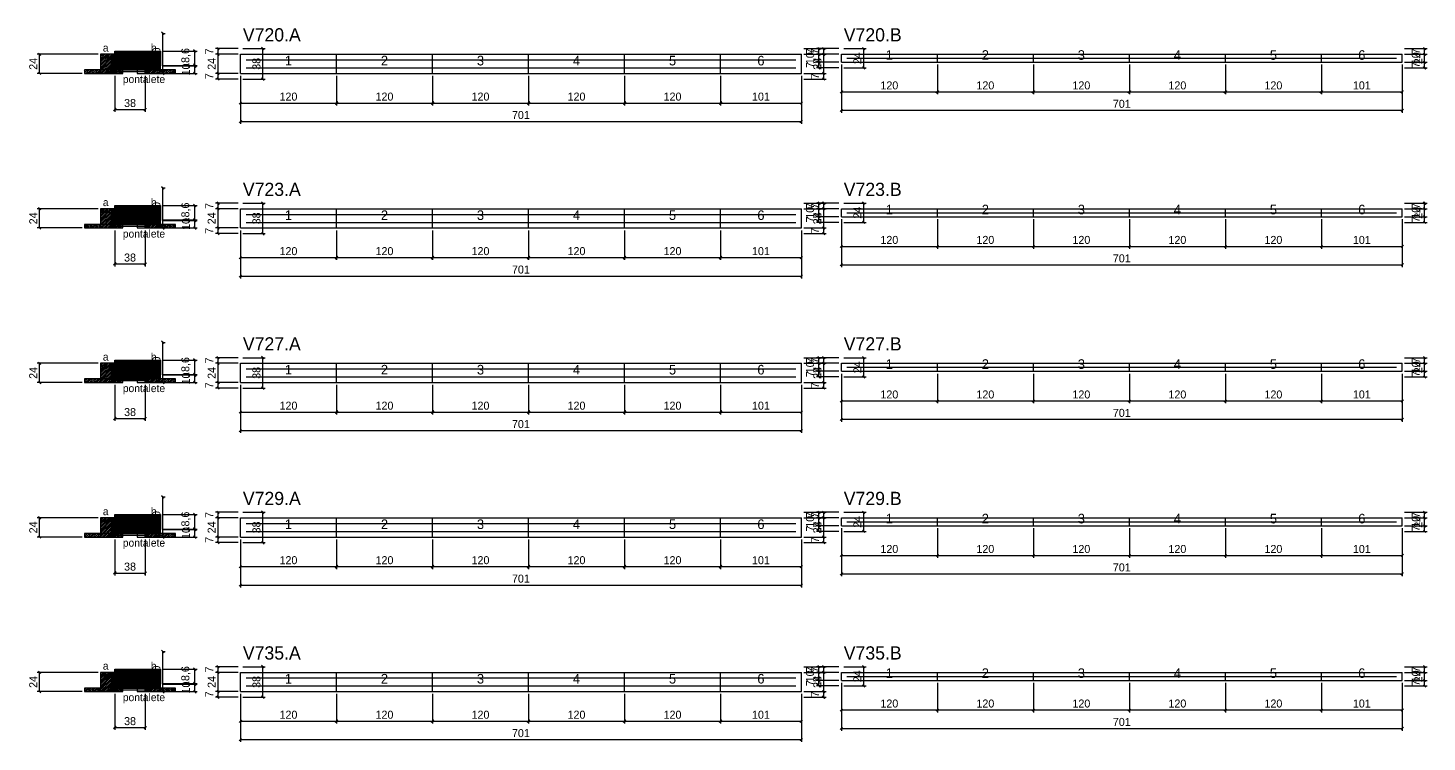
# Model space of a CAD drawing. Extents: x -10500 to 3070, y -6649 to 1250.
# Drawn here: x -69 to 1680, y -2596 to -1704 of the extents above; entities that cross this region are included whole.
import ezdxf
from ezdxf.enums import TextEntityAlignment as Align

# ---------------------------------------------------------------- set-up
doc = ezdxf.new("R2010")
doc.units = 0
for name, color, linetype in [('5', 5, 'Continuous'), ('CONCRETO', 251, 'Continuous'), ('COTA', 241, 'Continuous'), ('detalhes', 7, 'Continuous'), ('ESTRUTURACAO', 7, 'Continuous'), ('Hachura', 251, 'Continuous'), ('Madeira', 126, 'Continuous'), ('NOMENCLATURA', 7, 'Continuous'), ('Painéis', 200, 'Continuous'), ('SARR_2.2x7', 40, 'Continuous')]:
    doc.layers.add(name, color=color, linetype=linetype)
doc.dimstyles.new('PAINEL', dxfattribs={"dimtxt": 10, "dimasz": 3, "dimexe": 3, "dimexo": 3, "dimgap": 3, "dimtad": 1, "dimblk": 'OBLIQUE', "dimblk1": 'OBLIQUE', "dimcen": 2.5, "dimclrd": 4, "dimclre": 4, "dimclrt": 240, "dimazin": 3, "dimtfac": 1, "dimtmove": 0, "dimatfit": 3})

# ---------------------------------------------------------------- blocks, each defined once
blk = doc.blocks.new('PAR_ESQ')
for p, q in [((-1, -1), (1, 1)), ((-1, 1), (1, -1))]:
    blk.add_line(p, q)
blk = doc.blocks.new('PAR_FUNDO_ESQ')
for p, q in [((-1, -1), (1, 1)), ((-1, 1), (1, -1))]:
    blk.add_line(p, q)
blk = doc.blocks.new('PAR_FUNDO_DIR')
for p, q in [((-1, -1), (1, 1)), ((-1, 1), (1, -1))]:
    blk.add_line(p, q)
blk = doc.blocks.new('par_int_esq')
for p, q in [((-1, -1), (1, 1)), ((-1, 1), (1, -1))]:
    blk.add_line(p, q)
blk = doc.blocks.new('par_int_dir')
for p, q in [((-1, -1), (1, 1)), ((-1, 1), (1, -1))]:
    blk.add_line(p, q)
blk = doc.blocks.new('_OBLIQUE')
at = {"color": 0, "linetype": 'BYBLOCK'}
blk.add_line((-0.5, -0.5), (0.5, 0.5), dxfattribs=at)

msp = doc.modelspace()

# ---------------------------------------------------------------- hatches: boundary and pattern name
at = {"layer": 'COTA'}
h = msp.add_hatch(dxfattribs=at)
h.set_pattern_fill('ANSI31', scale=0.4)
h.paths.add_polyline_path([(40, -1753), (40, -1733), (97, -1733), (97, -1751.6), (78, -1751.6), (78, -1753)])
h = msp.add_hatch(dxfattribs=at)
h.set_pattern_fill('ANSI31', scale=0.4)
h.paths.add_polyline_path([(40, -1946), (40, -1926), (97, -1926), (97, -1944.6), (78, -1944.6), (78, -1946)])
h = msp.add_hatch(dxfattribs=at)
h.set_pattern_fill('ANSI31', scale=0.4)
h.paths.add_polyline_path([(40, -2139), (40, -2119), (97, -2119), (97, -2137.6), (78, -2137.6), (78, -2139)])
h = msp.add_hatch(dxfattribs=at)
h.set_pattern_fill('ANSI31', scale=0.4)
h.paths.add_polyline_path([(40, -2332), (40, -2312), (97, -2312), (97, -2330.6), (78, -2330.6), (78, -2332)])
h = msp.add_hatch(dxfattribs=at)
h.set_pattern_fill('ANSI31', scale=0.4)
h.paths.add_polyline_path([(40, -2525), (40, -2505), (97, -2505), (97, -2523.6), (78, -2523.6), (78, -2525)])
at = {"layer": 'Hachura'}
h = msp.add_hatch(dxfattribs=at)
h.set_pattern_fill('ANSI31', scale=0.5)
h.paths.add_polyline_path([(22, -1761), (36, -1761), (36, -1737), (22, -1737)])
h = msp.add_hatch(dxfattribs=at)
h.set_pattern_fill('ANSI31', scale=0.5)
h.paths.add_polyline_path([(22, -1741.4), (36, -1741.4), (36, -1737), (22, -1737)])
h = msp.add_hatch(dxfattribs=at)
h.set_pattern_fill('SOLID')
h.paths.add_polyline_path([(36, -1761), (40, -1761), (40, -1737), (36, -1737)])
h = msp.add_hatch(dxfattribs=at)
h.set_pattern_fill('ANSI31', scale=0.5)
h.paths.add_polyline_path([(2, -1761), (22, -1761), (22, -1756.6), (2, -1756.6)])
h = msp.add_hatch(dxfattribs=at)
h.set_pattern_fill('SOLID')
h.paths.add_polyline_path([(40, -1756.6), (78, -1756.6), (78, -1753), (40, -1753)])
h = msp.add_hatch(dxfattribs=at)
h.set_pattern_fill('ANSI31', scale=0.5)
h.paths.add_polyline_path([(40, -1761), (50, -1761), (50, -1756.6), (40, -1756.6)])
h = msp.add_hatch(dxfattribs=at)
h.set_pattern_fill('SOLID')
h.paths.add_polyline_path([(78, -1761), (82, -1761), (82, -1751), (78, -1751)])
h = msp.add_hatch(dxfattribs=at)
h.set_pattern_fill('SOLID')
h.paths.add_polyline_path([(78, -1751), (97, -1751), (97, -1757), (78, -1757)])
h = msp.add_hatch(dxfattribs=at)
h.set_pattern_fill('ANSI31', scale=0.5)
h.paths.add_polyline_path([(82, -1761), (96, -1761), (96, -1751), (82, -1751)])
h = msp.add_hatch(dxfattribs=at)
h.set_pattern_fill('ANSI31', scale=0.5)
h.paths.add_polyline_path([(82, -1755.4), (96, -1755.4), (96, -1751), (82, -1751)])
h = msp.add_hatch(dxfattribs=at)
h.set_pattern_fill('ANSI31', scale=0.5)
h.paths.add_polyline_path([(96, -1761), (116, -1761), (116, -1756.6), (96, -1756.6)])
h = msp.add_hatch(dxfattribs=at)
h.set_pattern_fill('ANSI31', scale=0.5)
h.paths.add_polyline_path([(22, -1954), (36, -1954), (36, -1930), (22, -1930)])
h = msp.add_hatch(dxfattribs=at)
h.set_pattern_fill('ANSI31', scale=0.5)
h.paths.add_polyline_path([(22, -1934.4), (36, -1934.4), (36, -1930), (22, -1930)])
h = msp.add_hatch(dxfattribs=at)
h.set_pattern_fill('SOLID')
h.paths.add_polyline_path([(36, -1954), (40, -1954), (40, -1930), (36, -1930)])
h = msp.add_hatch(dxfattribs=at)
h.set_pattern_fill('ANSI31', scale=0.5)
h.paths.add_polyline_path([(2, -1954), (22, -1954), (22, -1949.6), (2, -1949.6)])
h = msp.add_hatch(dxfattribs=at)
h.set_pattern_fill('SOLID')
h.paths.add_polyline_path([(40, -1949.6), (78, -1949.6), (78, -1946), (40, -1946)])
h = msp.add_hatch(dxfattribs=at)
h.set_pattern_fill('ANSI31', scale=0.5)
h.paths.add_polyline_path([(40, -1954), (50, -1954), (50, -1949.6), (40, -1949.6)])
h = msp.add_hatch(dxfattribs=at)
h.set_pattern_fill('SOLID')
h.paths.add_polyline_path([(78, -1954), (82, -1954), (82, -1944), (78, -1944)])
h = msp.add_hatch(dxfattribs=at)
h.set_pattern_fill('SOLID')
h.paths.add_polyline_path([(78, -1944), (97, -1944), (97, -1950), (78, -1950)])
h = msp.add_hatch(dxfattribs=at)
h.set_pattern_fill('ANSI31', scale=0.5)
h.paths.add_polyline_path([(82, -1954), (96, -1954), (96, -1944), (82, -1944)])
h = msp.add_hatch(dxfattribs=at)
h.set_pattern_fill('ANSI31', scale=0.5)
h.paths.add_polyline_path([(82, -1948.4), (96, -1948.4), (96, -1944), (82, -1944)])
h = msp.add_hatch(dxfattribs=at)
h.set_pattern_fill('ANSI31', scale=0.5)
h.paths.add_polyline_path([(96, -1954), (116, -1954), (116, -1949.6), (96, -1949.6)])
h = msp.add_hatch(dxfattribs=at)
h.set_pattern_fill('ANSI31', scale=0.5)
h.paths.add_polyline_path([(22, -2147), (36, -2147), (36, -2123), (22, -2123)])
h = msp.add_hatch(dxfattribs=at)
h.set_pattern_fill('ANSI31', scale=0.5)
h.paths.add_polyline_path([(22, -2127.4), (36, -2127.4), (36, -2123), (22, -2123)])
h = msp.add_hatch(dxfattribs=at)
h.set_pattern_fill('SOLID')
h.paths.add_polyline_path([(36, -2147), (40, -2147), (40, -2123), (36, -2123)])
h = msp.add_hatch(dxfattribs=at)
h.set_pattern_fill('ANSI31', scale=0.5)
h.paths.add_polyline_path([(2, -2147), (22, -2147), (22, -2142.6), (2, -2142.6)])
h = msp.add_hatch(dxfattribs=at)
h.set_pattern_fill('SOLID')
h.paths.add_polyline_path([(40, -2142.6), (78, -2142.6), (78, -2139), (40, -2139)])
h = msp.add_hatch(dxfattribs=at)
h.set_pattern_fill('ANSI31', scale=0.5)
h.paths.add_polyline_path([(40, -2147), (50, -2147), (50, -2142.6), (40, -2142.6)])
h = msp.add_hatch(dxfattribs=at)
h.set_pattern_fill('SOLID')
h.paths.add_polyline_path([(78, -2147), (82, -2147), (82, -2137), (78, -2137)])
h = msp.add_hatch(dxfattribs=at)
h.set_pattern_fill('SOLID')
h.paths.add_polyline_path([(78, -2137), (97, -2137), (97, -2143), (78, -2143)])
h = msp.add_hatch(dxfattribs=at)
h.set_pattern_fill('ANSI31', scale=0.5)
h.paths.add_polyline_path([(82, -2147), (96, -2147), (96, -2137), (82, -2137)])
h = msp.add_hatch(dxfattribs=at)
h.set_pattern_fill('ANSI31', scale=0.5)
h.paths.add_polyline_path([(82, -2141.4), (96, -2141.4), (96, -2137), (82, -2137)])
h = msp.add_hatch(dxfattribs=at)
h.set_pattern_fill('ANSI31', scale=0.5)
h.paths.add_polyline_path([(96, -2147), (116, -2147), (116, -2142.6), (96, -2142.6)])
h = msp.add_hatch(dxfattribs=at)
h.set_pattern_fill('ANSI31', scale=0.5)
h.paths.add_polyline_path([(22, -2340), (36, -2340), (36, -2316), (22, -2316)])
h = msp.add_hatch(dxfattribs=at)
h.set_pattern_fill('ANSI31', scale=0.5)
h.paths.add_polyline_path([(22, -2320.4), (36, -2320.4), (36, -2316), (22, -2316)])
h = msp.add_hatch(dxfattribs=at)
h.set_pattern_fill('SOLID')
h.paths.add_polyline_path([(36, -2340), (40, -2340), (40, -2316), (36, -2316)])
h = msp.add_hatch(dxfattribs=at)
h.set_pattern_fill('ANSI31', scale=0.5)
h.paths.add_polyline_path([(2, -2340), (22, -2340), (22, -2335.6), (2, -2335.6)])
h = msp.add_hatch(dxfattribs=at)
h.set_pattern_fill('SOLID')
h.paths.add_polyline_path([(40, -2335.6), (78, -2335.6), (78, -2332), (40, -2332)])
h = msp.add_hatch(dxfattribs=at)
h.set_pattern_fill('ANSI31', scale=0.5)
h.paths.add_polyline_path([(40, -2340), (50, -2340), (50, -2335.6), (40, -2335.6)])
h = msp.add_hatch(dxfattribs=at)
h.set_pattern_fill('SOLID')
h.paths.add_polyline_path([(78, -2340), (82, -2340), (82, -2330), (78, -2330)])
h = msp.add_hatch(dxfattribs=at)
h.set_pattern_fill('SOLID')
h.paths.add_polyline_path([(78, -2330), (97, -2330), (97, -2336), (78, -2336)])
h = msp.add_hatch(dxfattribs=at)
h.set_pattern_fill('ANSI31', scale=0.5)
h.paths.add_polyline_path([(82, -2340), (96, -2340), (96, -2330), (82, -2330)])
h = msp.add_hatch(dxfattribs=at)
h.set_pattern_fill('ANSI31', scale=0.5)
h.paths.add_polyline_path([(82, -2334.4), (96, -2334.4), (96, -2330), (82, -2330)])
h = msp.add_hatch(dxfattribs=at)
h.set_pattern_fill('ANSI31', scale=0.5)
h.paths.add_polyline_path([(96, -2340), (116, -2340), (116, -2335.6), (96, -2335.6)])
h = msp.add_hatch(dxfattribs=at)
h.set_pattern_fill('ANSI31', scale=0.5)
h.paths.add_polyline_path([(22, -2533), (36, -2533), (36, -2509), (22, -2509)])
h = msp.add_hatch(dxfattribs=at)
h.set_pattern_fill('ANSI31', scale=0.5)
h.paths.add_polyline_path([(22, -2513.4), (36, -2513.4), (36, -2509), (22, -2509)])
h = msp.add_hatch(dxfattribs=at)
h.set_pattern_fill('SOLID')
h.paths.add_polyline_path([(36, -2533), (40, -2533), (40, -2509), (36, -2509)])
h = msp.add_hatch(dxfattribs=at)
h.set_pattern_fill('ANSI31', scale=0.5)
h.paths.add_polyline_path([(2, -2533), (22, -2533), (22, -2528.6), (2, -2528.6)])
h = msp.add_hatch(dxfattribs=at)
h.set_pattern_fill('SOLID')
h.paths.add_polyline_path([(40, -2528.6), (78, -2528.6), (78, -2525), (40, -2525)])
h = msp.add_hatch(dxfattribs=at)
h.set_pattern_fill('ANSI31', scale=0.5)
h.paths.add_polyline_path([(40, -2533), (50, -2533), (50, -2528.6), (40, -2528.6)])
h = msp.add_hatch(dxfattribs=at)
h.set_pattern_fill('SOLID')
h.paths.add_polyline_path([(78, -2533), (82, -2533), (82, -2523), (78, -2523)])
h = msp.add_hatch(dxfattribs=at)
h.set_pattern_fill('SOLID')
h.paths.add_polyline_path([(78, -2523), (97, -2523), (97, -2529), (78, -2529)])
h = msp.add_hatch(dxfattribs=at)
h.set_pattern_fill('ANSI31', scale=0.5)
h.paths.add_polyline_path([(82, -2533), (96, -2533), (96, -2523), (82, -2523)])
h = msp.add_hatch(dxfattribs=at)
h.set_pattern_fill('ANSI31', scale=0.5)
h.paths.add_polyline_path([(82, -2527.4), (96, -2527.4), (96, -2523), (82, -2523)])
h = msp.add_hatch(dxfattribs=at)
h.set_pattern_fill('ANSI31', scale=0.5)
h.paths.add_polyline_path([(96, -2533), (116, -2533), (116, -2528.6), (96, -2528.6)])
at = {"layer": 'HACHURACONCRETO'}
h = msp.add_hatch(dxfattribs=at)
h.set_pattern_fill('ANSI31', scale=0.3)
h.paths.add_polyline_path([(40, -1756.6), (78, -1756.6), (78, -1751), (40, -1751)])
h = msp.add_hatch(dxfattribs=at)
h.set_pattern_fill('ANSI31', scale=0.3)
h.paths.add_polyline_path([(40, -1949.6), (78, -1949.6), (78, -1944), (40, -1944)])
h = msp.add_hatch(dxfattribs=at)
h.set_pattern_fill('ANSI31', scale=0.3)
h.paths.add_polyline_path([(40, -2142.6), (78, -2142.6), (78, -2137), (40, -2137)])
h = msp.add_hatch(dxfattribs=at)
h.set_pattern_fill('ANSI31', scale=0.3)
h.paths.add_polyline_path([(40, -2335.6), (78, -2335.6), (78, -2330), (40, -2330)])
h = msp.add_hatch(dxfattribs=at)
h.set_pattern_fill('ANSI31', scale=0.3)
h.paths.add_polyline_path([(40, -2528.6), (78, -2528.6), (78, -2523), (40, -2523)])

# ---------------------------------------------------------------- linework, layer by layer
at = {"layer": 'BARRA_ANCORAGEM'}
for p, q in [((40, -1753.3), (78, -1753.3)), ((40, -1755.3), (40, -1753.3)), ((40, -1755.3), (78, -1755.3)), ((40, -1756.7), (78, -1756.7)), ((40, -1758.7), (40, -1756.7)), ((40, -1758.7), (78, -1758.7)), ((78, -1755.3), (78, -1753.3)), ((78, -1758.7), (78, -1756.7)), ((40, -1946.3), (78, -1946.3)), ((40, -1948.3), (40, -1946.3)), ((40, -1948.3), (78, -1948.3)), ((40, -1949.7), (78, -1949.7)), ((40, -1951.7), (40, -1949.7)), ((40, -1951.7), (78, -1951.7)), ((78, -1948.3), (78, -1946.3)), ((78, -1951.7), (78, -1949.7)), ((40, -2139.3), (78, -2139.3)), ((40, -2141.3), (40, -2139.3)), ((40, -2141.3), (78, -2141.3)), ((40, -2142.7), (78, -2142.7)), ((40, -2144.7), (40, -2142.7)), ((40, -2144.7), (78, -2144.7)), ((78, -2141.3), (78, -2139.3)), ((78, -2144.7), (78, -2142.7)), ((40, -2332.3), (78, -2332.3)), ((40, -2334.3), (40, -2332.3)), ((40, -2334.3), (78, -2334.3)), ((40, -2335.7), (78, -2335.7)), ((40, -2337.7), (40, -2335.7)), ((40, -2337.7), (78, -2337.7)), ((78, -2334.3), (78, -2332.3)), ((78, -2337.7), (78, -2335.7)), ((40, -2525.3), (78, -2525.3)), ((40, -2527.3), (40, -2525.3)), ((40, -2527.3), (78, -2527.3)), ((40, -2528.7), (78, -2528.7)), ((40, -2530.7), (40, -2528.7)), ((40, -2530.7), (78, -2530.7)), ((78, -2527.3), (78, -2525.3)), ((78, -2530.7), (78, -2528.7))]:
    msp.add_line(p, q, dxfattribs=at)
at = {"layer": 'CONCRETO'}
for points in [[(40, -1753), (40, -1733), (97, -1733), (97, -1751.6), (78, -1751.6), (78, -1753)], [(40, -1946), (40, -1926), (97, -1926), (97, -1944.6), (78, -1944.6), (78, -1946)], [(40, -2139), (40, -2119), (97, -2119), (97, -2137.6), (78, -2137.6), (78, -2139)], [(40, -2332), (40, -2312), (97, -2312), (97, -2330.6), (78, -2330.6), (78, -2332)], [(40, -2525), (40, -2505), (97, -2505), (97, -2523.6), (78, -2523.6), (78, -2525)]]:
    msp.add_lwpolyline(points, close=True, dxfattribs=at)
at = {"layer": 'HACHURACONCRETO'}
for points in [[(40, -1756.6), (78, -1756.6), (78, -1751), (40, -1751)], [(40, -1949.6), (78, -1949.6), (78, -1944), (40, -1944)], [(40, -2142.6), (78, -2142.6), (78, -2137), (40, -2137)], [(40, -2335.6), (78, -2335.6), (78, -2330), (40, -2330)], [(40, -2528.6), (78, -2528.6), (78, -2523), (40, -2523)]]:
    msp.add_lwpolyline(points, close=True, dxfattribs=at)
at = {"layer": 'Madeira'}
for points in [[(22, -1761), (36, -1761), (36, -1737), (22, -1737)], [(22, -1741.4), (36, -1741.4), (36, -1737), (22, -1737)], [(2, -1761), (22, -1761), (22, -1756.6), (2, -1756.6)], [(22, -1761), (36, -1761), (36, -1756.6), (22, -1756.6)], [(40, -1761), (50, -1761), (50, -1756.6), (40, -1756.6)], [(68, -1761), (78, -1761), (78, -1756.6), (68, -1756.6)], [(82, -1761), (96, -1761), (96, -1751), (82, -1751)], [(82, -1755.4), (96, -1755.4), (96, -1751), (82, -1751)], [(96, -1761), (116, -1761), (116, -1756.6), (96, -1756.6)], [(22, -1954), (36, -1954), (36, -1930), (22, -1930)], [(22, -1934.4), (36, -1934.4), (36, -1930), (22, -1930)], [(2, -1954), (22, -1954), (22, -1949.6), (2, -1949.6)], [(22, -1954), (36, -1954), (36, -1949.6), (22, -1949.6)], [(40, -1954), (50, -1954), (50, -1949.6), (40, -1949.6)], [(68, -1954), (78, -1954), (78, -1949.6), (68, -1949.6)], [(82, -1954), (96, -1954), (96, -1944), (82, -1944)], [(82, -1948.4), (96, -1948.4), (96, -1944), (82, -1944)], [(96, -1954), (116, -1954), (116, -1949.6), (96, -1949.6)], [(22, -2147), (36, -2147), (36, -2123), (22, -2123)], [(22, -2127.4), (36, -2127.4), (36, -2123), (22, -2123)], [(2, -2147), (22, -2147), (22, -2142.6), (2, -2142.6)], [(22, -2147), (36, -2147), (36, -2142.6), (22, -2142.6)], [(40, -2147), (50, -2147), (50, -2142.6), (40, -2142.6)], [(68, -2147), (78, -2147), (78, -2142.6), (68, -2142.6)], [(82, -2147), (96, -2147), (96, -2137), (82, -2137)], [(82, -2141.4), (96, -2141.4), (96, -2137), (82, -2137)], [(96, -2147), (116, -2147), (116, -2142.6), (96, -2142.6)], [(22, -2340), (36, -2340), (36, -2316), (22, -2316)], [(22, -2320.4), (36, -2320.4), (36, -2316), (22, -2316)], [(2, -2340), (22, -2340), (22, -2335.6), (2, -2335.6)], [(22, -2340), (36, -2340), (36, -2335.6), (22, -2335.6)], [(40, -2340), (50, -2340), (50, -2335.6), (40, -2335.6)], [(68, -2340), (78, -2340), (78, -2335.6), (68, -2335.6)], [(82, -2340), (96, -2340), (96, -2330), (82, -2330)], [(82, -2334.4), (96, -2334.4), (96, -2330), (82, -2330)], [(96, -2340), (116, -2340), (116, -2335.6), (96, -2335.6)], [(22, -2533), (36, -2533), (36, -2509), (22, -2509)], [(22, -2513.4), (36, -2513.4), (36, -2509), (22, -2509)], [(2, -2533), (22, -2533), (22, -2528.6), (2, -2528.6)], [(22, -2533), (36, -2533), (36, -2528.6), (22, -2528.6)], [(40, -2533), (50, -2533), (50, -2528.6), (40, -2528.6)], [(68, -2533), (78, -2533), (78, -2528.6), (68, -2528.6)], [(82, -2533), (96, -2533), (96, -2523), (82, -2523)], [(82, -2527.4), (96, -2527.4), (96, -2523), (82, -2523)], [(96, -2533), (116, -2533), (116, -2528.6), (96, -2528.6)]]:
    msp.add_lwpolyline(points, close=True, dxfattribs=at)
at = {"layer": 'Painéis'}
for p, q in [((197, -1737), (317, -1737)), ((197, -1761), (197, -1737)), ((317, -1761), (317, -1737)), ((317, -1761), (317, -1737)), ((317, -1737), (437, -1737)), ((317, -1761), (317, -1737)), ((437, -1761), (437, -1737)), ((437, -1761), (437, -1737)), ((437, -1737), (557, -1737)), ((437, -1761), (437, -1737)), ((557, -1761), (557, -1737)), ((557, -1761), (557, -1737)), ((557, -1737), (677, -1737)), ((557, -1761), (557, -1737)), ((677, -1761), (677, -1737)), ((677, -1761), (677, -1737)), ((677, -1737), (797, -1737)), ((677, -1761), (677, -1737)), ((797, -1761), (797, -1737)), ((797, -1761), (797, -1737)), ((797, -1737), (898, -1737)), ((797, -1761), (797, -1737)), ((898, -1761), (898, -1737)), ((948, -1737), (1068, -1737)), ((948, -1747), (948, -1737)), ((948, -1747), (1068, -1747)), ((1068, -1747), (1068, -1737)), ((1068, -1747), (1068, -1737)), ((1068, -1737), (1188, -1737)), ((1068, -1747), (1068, -1737)), ((1068, -1747), (1188, -1747)), ((1188, -1747), (1188, -1737)), ((1188, -1747), (1188, -1737)), ((1188, -1737), (1308, -1737)), ((1188, -1747), (1188, -1737)), ((1188, -1747), (1308, -1747)), ((1308, -1747), (1308, -1737)), ((1308, -1747), (1308, -1737)), ((1308, -1737), (1428, -1737)), ((1308, -1747), (1308, -1737)), ((1308, -1747), (1428, -1747)), ((1428, -1747), (1428, -1737)), ((1428, -1747), (1428, -1737)), ((1428, -1737), (1548, -1737)), ((1428, -1747), (1428, -1737)), ((1428, -1747), (1548, -1747)), ((1548, -1747), (1548, -1737)), ((1548, -1747), (1548, -1737)), ((1548, -1737), (1649, -1737)), ((1548, -1747), (1548, -1737)), ((1548, -1747), (1649, -1747)), ((1649, -1747), (1649, -1737)), ((197, -1761), (317, -1761)), ((317, -1761), (437, -1761)), ((437, -1761), (557, -1761)), ((557, -1761), (677, -1761)), ((677, -1761), (797, -1761)), ((797, -1761), (898, -1761)), ((197, -1930), (317, -1930)), ((197, -1954), (197, -1930)), ((317, -1954), (317, -1930)), ((317, -1954), (317, -1930)), ((317, -1930), (437, -1930)), ((317, -1954), (317, -1930)), ((437, -1954), (437, -1930)), ((437, -1954), (437, -1930)), ((437, -1930), (557, -1930)), ((437, -1954), (437, -1930)), ((557, -1954), (557, -1930)), ((557, -1954), (557, -1930)), ((557, -1930), (677, -1930)), ((557, -1954), (557, -1930)), ((677, -1954), (677, -1930)), ((677, -1954), (677, -1930)), ((677, -1930), (797, -1930)), ((677, -1954), (677, -1930)), ((797, -1954), (797, -1930)), ((797, -1954), (797, -1930)), ((797, -1930), (898, -1930)), ((797, -1954), (797, -1930)), ((898, -1954), (898, -1930)), ((948, -1930), (1068, -1930)), ((948, -1940), (948, -1930)), ((948, -1940), (1068, -1940)), ((1068, -1940), (1068, -1930)), ((1068, -1940), (1068, -1930)), ((1068, -1930), (1188, -1930)), ((1068, -1940), (1068, -1930)), ((1068, -1940), (1188, -1940)), ((1188, -1940), (1188, -1930)), ((1188, -1940), (1188, -1930)), ((1188, -1930), (1308, -1930)), ((1188, -1940), (1188, -1930)), ((1188, -1940), (1308, -1940)), ((1308, -1940), (1308, -1930)), ((1308, -1940), (1308, -1930)), ((1308, -1930), (1428, -1930)), ((1308, -1940), (1308, -1930)), ((1308, -1940), (1428, -1940)), ((1428, -1940), (1428, -1930)), ((1428, -1940), (1428, -1930)), ((1428, -1930), (1548, -1930)), ((1428, -1940), (1428, -1930)), ((1428, -1940), (1548, -1940)), ((1548, -1940), (1548, -1930)), ((1548, -1940), (1548, -1930)), ((1548, -1930), (1649, -1930)), ((1548, -1940), (1548, -1930)), ((1548, -1940), (1649, -1940)), ((1649, -1940), (1649, -1930)), ((197, -1954), (317, -1954)), ((317, -1954), (437, -1954)), ((437, -1954), (557, -1954)), ((557, -1954), (677, -1954)), ((677, -1954), (797, -1954)), ((797, -1954), (898, -1954)), ((197, -2123), (317, -2123)), ((197, -2147), (197, -2123)), ((317, -2147), (317, -2123)), ((317, -2147), (317, -2123)), ((317, -2123), (437, -2123)), ((317, -2147), (317, -2123)), ((437, -2147), (437, -2123)), ((437, -2147), (437, -2123)), ((437, -2123), (557, -2123)), ((437, -2147), (437, -2123)), ((557, -2147), (557, -2123)), ((557, -2147), (557, -2123)), ((557, -2123), (677, -2123)), ((557, -2147), (557, -2123)), ((677, -2147), (677, -2123)), ((677, -2147), (677, -2123)), ((677, -2123), (797, -2123)), ((677, -2147), (677, -2123)), ((797, -2147), (797, -2123)), ((797, -2147), (797, -2123)), ((797, -2123), (898, -2123)), ((797, -2147), (797, -2123)), ((898, -2147), (898, -2123)), ((948, -2123), (1068, -2123)), ((948, -2133), (948, -2123)), ((948, -2133), (1068, -2133)), ((1068, -2133), (1068, -2123)), ((1068, -2133), (1068, -2123)), ((1068, -2123), (1188, -2123)), ((1068, -2133), (1068, -2123)), ((1068, -2133), (1188, -2133)), ((1188, -2133), (1188, -2123)), ((1188, -2133), (1188, -2123)), ((1188, -2123), (1308, -2123)), ((1188, -2133), (1188, -2123)), ((1188, -2133), (1308, -2133)), ((1308, -2133), (1308, -2123)), ((1308, -2133), (1308, -2123)), ((1308, -2123), (1428, -2123)), ((1308, -2133), (1308, -2123)), ((1308, -2133), (1428, -2133)), ((1428, -2133), (1428, -2123)), ((1428, -2133), (1428, -2123)), ((1428, -2123), (1548, -2123)), ((1428, -2133), (1428, -2123)), ((1428, -2133), (1548, -2133)), ((1548, -2133), (1548, -2123)), ((1548, -2133), (1548, -2123)), ((1548, -2123), (1649, -2123)), ((1548, -2133), (1548, -2123)), ((1548, -2133), (1649, -2133)), ((1649, -2133), (1649, -2123)), ((197, -2147), (317, -2147)), ((317, -2147), (437, -2147)), ((437, -2147), (557, -2147)), ((557, -2147), (677, -2147)), ((677, -2147), (797, -2147)), ((797, -2147), (898, -2147)), ((197, -2316), (317, -2316)), ((197, -2340), (197, -2316)), ((317, -2340), (317, -2316)), ((317, -2340), (317, -2316)), ((317, -2316), (437, -2316)), ((317, -2340), (317, -2316)), ((437, -2340), (437, -2316)), ((437, -2340), (437, -2316)), ((437, -2316), (557, -2316)), ((437, -2340), (437, -2316)), ((557, -2340), (557, -2316)), ((557, -2340), (557, -2316)), ((557, -2316), (677, -2316)), ((557, -2340), (557, -2316)), ((677, -2340), (677, -2316)), ((677, -2340), (677, -2316)), ((677, -2316), (797, -2316)), ((677, -2340), (677, -2316)), ((797, -2340), (797, -2316)), ((797, -2340), (797, -2316)), ((797, -2316), (898, -2316)), ((797, -2340), (797, -2316)), ((898, -2340), (898, -2316)), ((948, -2316), (1068, -2316)), ((948, -2326), (948, -2316)), ((1068, -2326), (1068, -2316)), ((1068, -2326), (1068, -2316)), ((1068, -2316), (1188, -2316)), ((1068, -2326), (1068, -2316)), ((1188, -2326), (1188, -2316)), ((1188, -2326), (1188, -2316)), ((1188, -2316), (1308, -2316)), ((1188, -2326), (1188, -2316)), ((1308, -2326), (1308, -2316)), ((1308, -2326), (1308, -2316)), ((1308, -2316), (1428, -2316)), ((1308, -2326), (1308, -2316)), ((1428, -2326), (1428, -2316)), ((1428, -2326), (1428, -2316)), ((1428, -2316), (1548, -2316)), ((1428, -2326), (1428, -2316)), ((1548, -2326), (1548, -2316)), ((1548, -2326), (1548, -2316)), ((1548, -2316), (1649, -2316)), ((1548, -2326), (1548, -2316)), ((1649, -2326), (1649, -2316)), ((197, -2340), (317, -2340)), ((317, -2340), (437, -2340)), ((437, -2340), (557, -2340)), ((557, -2340), (677, -2340)), ((677, -2340), (797, -2340)), ((797, -2340), (898, -2340)), ((948, -2326), (1068, -2326)), ((1068, -2326), (1188, -2326)), ((1188, -2326), (1308, -2326)), ((1308, -2326), (1428, -2326)), ((1428, -2326), (1548, -2326)), ((1548, -2326), (1649, -2326)), ((197, -2509), (317, -2509)), ((197, -2533), (197, -2509)), ((317, -2533), (317, -2509)), ((317, -2533), (317, -2509)), ((317, -2509), (437, -2509)), ((317, -2533), (317, -2509)), ((437, -2533), (437, -2509)), ((437, -2533), (437, -2509)), ((437, -2509), (557, -2509)), ((437, -2533), (437, -2509)), ((557, -2533), (557, -2509)), ((557, -2533), (557, -2509)), ((557, -2509), (677, -2509)), ((557, -2533), (557, -2509)), ((677, -2533), (677, -2509)), ((677, -2533), (677, -2509)), ((677, -2509), (797, -2509)), ((677, -2533), (677, -2509)), ((797, -2533), (797, -2509)), ((797, -2533), (797, -2509)), ((797, -2509), (898, -2509)), ((797, -2533), (797, -2509)), ((898, -2533), (898, -2509)), ((948, -2509), (1068, -2509)), ((948, -2519), (948, -2509)), ((1068, -2519), (1068, -2509)), ((1068, -2519), (1068, -2509)), ((1068, -2509), (1188, -2509)), ((1068, -2519), (1068, -2509)), ((1188, -2519), (1188, -2509)), ((1188, -2519), (1188, -2509)), ((1188, -2509), (1308, -2509)), ((1188, -2519), (1188, -2509)), ((1308, -2519), (1308, -2509)), ((1308, -2519), (1308, -2509)), ((1308, -2509), (1428, -2509)), ((1308, -2519), (1308, -2509)), ((1428, -2519), (1428, -2509)), ((1428, -2519), (1428, -2509)), ((1428, -2509), (1548, -2509)), ((1428, -2519), (1428, -2509)), ((1548, -2519), (1548, -2509)), ((1548, -2519), (1548, -2509)), ((1548, -2509), (1649, -2509)), ((1548, -2519), (1548, -2509)), ((1649, -2519), (1649, -2509)), ((197, -2533), (317, -2533)), ((317, -2533), (437, -2533)), ((437, -2533), (557, -2533)), ((557, -2533), (677, -2533)), ((677, -2533), (797, -2533)), ((797, -2533), (898, -2533)), ((948, -2519), (1068, -2519)), ((1068, -2519), (1188, -2519)), ((1188, -2519), (1308, -2519)), ((1308, -2519), (1428, -2519)), ((1428, -2519), (1548, -2519)), ((1548, -2519), (1649, -2519))]:
    msp.add_line(p, q, dxfattribs=at)
for points in [[(36, -1761), (40, -1761), (40, -1737), (36, -1737)], [(40, -1756.6), (78, -1756.6), (78, -1753), (40, -1753)], [(78, -1761), (82, -1761), (82, -1751), (78, -1751)], [(78, -1751), (97, -1751), (97, -1751.6), (78, -1751.6)], [(36, -1954), (40, -1954), (40, -1930), (36, -1930)], [(40, -1949.6), (78, -1949.6), (78, -1946), (40, -1946)], [(78, -1954), (82, -1954), (82, -1944), (78, -1944)], [(78, -1944), (97, -1944), (97, -1944.6), (78, -1944.6)], [(36, -2147), (40, -2147), (40, -2123), (36, -2123)], [(40, -2142.6), (78, -2142.6), (78, -2139), (40, -2139)], [(78, -2147), (82, -2147), (82, -2137), (78, -2137)], [(78, -2137), (97, -2137), (97, -2137.6), (78, -2137.6)], [(36, -2340), (40, -2340), (40, -2316), (36, -2316)], [(40, -2335.6), (78, -2335.6), (78, -2332), (40, -2332)], [(78, -2340), (82, -2340), (82, -2330), (78, -2330)], [(78, -2330), (97, -2330), (97, -2330.6), (78, -2330.6)], [(36, -2533), (40, -2533), (40, -2509), (36, -2509)], [(40, -2528.6), (78, -2528.6), (78, -2525), (40, -2525)], [(78, -2533), (82, -2533), (82, -2523), (78, -2523)], [(78, -2523), (97, -2523), (97, -2523.6), (78, -2523.6)]]:
    msp.add_lwpolyline(points, close=True, dxfattribs=at)
at = {"layer": 'SARR_2.2x7'}
for points in [[(204, -1744), (317, -1744)], [(204, -1744), (317, -1744)], [(317, -1744), (437, -1744)], [(317, -1744), (437, -1744)], [(437, -1744), (557, -1744)], [(437, -1744), (557, -1744)], [(557, -1744), (677, -1744)], [(557, -1744), (677, -1744)], [(677, -1744), (797, -1744)], [(677, -1744), (797, -1744)], [(797, -1744), (891, -1744)], [(797, -1744), (891, -1744)], [(955, -1742), (1068, -1742)], [(955, -1742), (1068, -1742)], [(1068, -1742), (1188, -1742)], [(1068, -1742), (1188, -1742)], [(1188, -1742), (1308, -1742)], [(1188, -1742), (1308, -1742)], [(1308, -1742), (1428, -1742)], [(1308, -1742), (1428, -1742)], [(1428, -1742), (1548, -1742)], [(1428, -1742), (1548, -1742)], [(1548, -1742), (1642, -1742)], [(1548, -1742), (1642, -1742)], [(204, -1754), (317, -1754)], [(204, -1754), (317, -1754)], [(317, -1754), (437, -1754)], [(317, -1754), (437, -1754)], [(437, -1754), (557, -1754)], [(437, -1754), (557, -1754)], [(557, -1754), (677, -1754)], [(557, -1754), (677, -1754)], [(677, -1754), (797, -1754)], [(677, -1754), (797, -1754)], [(797, -1754), (891, -1754)], [(797, -1754), (891, -1754)], [(204, -1937), (317, -1937)], [(204, -1937), (317, -1937)], [(317, -1937), (437, -1937)], [(317, -1937), (437, -1937)], [(437, -1937), (557, -1937)], [(437, -1937), (557, -1937)], [(557, -1937), (677, -1937)], [(557, -1937), (677, -1937)], [(677, -1937), (797, -1937)], [(677, -1937), (797, -1937)], [(797, -1937), (891, -1937)], [(797, -1937), (891, -1937)], [(955, -1935), (1068, -1935)], [(955, -1935), (1068, -1935)], [(1068, -1935), (1188, -1935)], [(1068, -1935), (1188, -1935)], [(1188, -1935), (1308, -1935)], [(1188, -1935), (1308, -1935)], [(1308, -1935), (1428, -1935)], [(1308, -1935), (1428, -1935)], [(1428, -1935), (1548, -1935)], [(1428, -1935), (1548, -1935)], [(1548, -1935), (1642, -1935)], [(1548, -1935), (1642, -1935)], [(204, -1947), (317, -1947)], [(204, -1947), (317, -1947)], [(317, -1947), (437, -1947)], [(317, -1947), (437, -1947)], [(437, -1947), (557, -1947)], [(437, -1947), (557, -1947)], [(557, -1947), (677, -1947)], [(557, -1947), (677, -1947)], [(677, -1947), (797, -1947)], [(677, -1947), (797, -1947)], [(797, -1947), (891, -1947)], [(797, -1947), (891, -1947)], [(204, -2130), (317, -2130)], [(204, -2130), (317, -2130)], [(317, -2130), (437, -2130)], [(317, -2130), (437, -2130)], [(437, -2130), (557, -2130)], [(437, -2130), (557, -2130)], [(557, -2130), (677, -2130)], [(557, -2130), (677, -2130)], [(677, -2130), (797, -2130)], [(677, -2130), (797, -2130)], [(797, -2130), (891, -2130)], [(797, -2130), (891, -2130)], [(955, -2128), (1068, -2128)], [(955, -2128), (1068, -2128)], [(1068, -2128), (1188, -2128)], [(1068, -2128), (1188, -2128)], [(1188, -2128), (1308, -2128)], [(1188, -2128), (1308, -2128)], [(1308, -2128), (1428, -2128)], [(1308, -2128), (1428, -2128)], [(1428, -2128), (1548, -2128)], [(1428, -2128), (1548, -2128)], [(1548, -2128), (1642, -2128)], [(1548, -2128), (1642, -2128)], [(204, -2140), (317, -2140)], [(204, -2140), (317, -2140)], [(317, -2140), (437, -2140)], [(317, -2140), (437, -2140)], [(437, -2140), (557, -2140)], [(437, -2140), (557, -2140)], [(557, -2140), (677, -2140)], [(557, -2140), (677, -2140)], [(677, -2140), (797, -2140)], [(677, -2140), (797, -2140)], [(797, -2140), (891, -2140)], [(797, -2140), (891, -2140)], [(204, -2323), (317, -2323)], [(204, -2323), (317, -2323)], [(317, -2323), (437, -2323)], [(317, -2323), (437, -2323)], [(437, -2323), (557, -2323)], [(437, -2323), (557, -2323)], [(557, -2323), (677, -2323)], [(557, -2323), (677, -2323)], [(677, -2323), (797, -2323)], [(677, -2323), (797, -2323)], [(797, -2323), (891, -2323)], [(797, -2323), (891, -2323)], [(955, -2321), (1068, -2321)], [(955, -2321), (1068, -2321)], [(1068, -2321), (1188, -2321)], [(1068, -2321), (1188, -2321)], [(1188, -2321), (1308, -2321)], [(1188, -2321), (1308, -2321)], [(1308, -2321), (1428, -2321)], [(1308, -2321), (1428, -2321)], [(1428, -2321), (1548, -2321)], [(1428, -2321), (1548, -2321)], [(1548, -2321), (1642, -2321)], [(1548, -2321), (1642, -2321)], [(204, -2333), (317, -2333)], [(204, -2333), (317, -2333)], [(317, -2333), (437, -2333)], [(317, -2333), (437, -2333)], [(437, -2333), (557, -2333)], [(437, -2333), (557, -2333)], [(557, -2333), (677, -2333)], [(557, -2333), (677, -2333)], [(677, -2333), (797, -2333)], [(677, -2333), (797, -2333)], [(797, -2333), (891, -2333)], [(797, -2333), (891, -2333)], [(204, -2516), (317, -2516)], [(204, -2516), (317, -2516)], [(317, -2516), (437, -2516)], [(317, -2516), (437, -2516)], [(437, -2516), (557, -2516)], [(437, -2516), (557, -2516)], [(557, -2516), (677, -2516)], [(557, -2516), (677, -2516)], [(677, -2516), (797, -2516)], [(677, -2516), (797, -2516)], [(797, -2516), (891, -2516)], [(797, -2516), (891, -2516)], [(955, -2514), (1068, -2514)], [(955, -2514), (1068, -2514)], [(1068, -2514), (1188, -2514)], [(1068, -2514), (1188, -2514)], [(1188, -2514), (1308, -2514)], [(1188, -2514), (1308, -2514)], [(1308, -2514), (1428, -2514)], [(1308, -2514), (1428, -2514)], [(1428, -2514), (1548, -2514)], [(1428, -2514), (1548, -2514)], [(1548, -2514), (1642, -2514)], [(1548, -2514), (1642, -2514)], [(204, -2526), (317, -2526)], [(204, -2526), (317, -2526)], [(317, -2526), (437, -2526)], [(317, -2526), (437, -2526)], [(437, -2526), (557, -2526)], [(437, -2526), (557, -2526)], [(557, -2526), (677, -2526)], [(557, -2526), (677, -2526)], [(677, -2526), (797, -2526)], [(677, -2526), (797, -2526)], [(797, -2526), (891, -2526)], [(797, -2526), (891, -2526)]]:
    msp.add_lwpolyline(points, dxfattribs=at)
at = {"layer": 'SARRAFO_2_2X7'}
for p, q in [((36, -1746.2), (36, -1741.8)), ((36, -1741.8), (40, -1741.8)), ((36, -1746.2), (40, -1746.2)), ((40, -1746.2), (40, -1741.8)), ((36, -1756.2), (36, -1751.8)), ((36, -1751.8), (40, -1751.8)), ((36, -1756.2), (40, -1756.2)), ((40, -1756.2), (40, -1751.8)), ((78, -1758.2), (78, -1753.8)), ((78, -1753.8), (82, -1753.8)), ((78, -1758.2), (82, -1758.2)), ((82, -1758.2), (82, -1753.8)), ((36, -1939.2), (36, -1934.8)), ((36, -1934.8), (40, -1934.8)), ((36, -1939.2), (40, -1939.2)), ((40, -1939.2), (40, -1934.8)), ((36, -1949.2), (36, -1944.8)), ((36, -1944.8), (40, -1944.8)), ((36, -1949.2), (40, -1949.2)), ((40, -1949.2), (40, -1944.8)), ((78, -1951.2), (78, -1946.8)), ((78, -1946.8), (82, -1946.8)), ((78, -1951.2), (82, -1951.2)), ((82, -1951.2), (82, -1946.8)), ((36, -2132.2), (36, -2127.8)), ((36, -2127.8), (40, -2127.8)), ((36, -2132.2), (40, -2132.2)), ((40, -2132.2), (40, -2127.8)), ((36, -2142.2), (36, -2137.8)), ((36, -2137.8), (40, -2137.8)), ((36, -2142.2), (40, -2142.2)), ((40, -2142.2), (40, -2137.8)), ((78, -2144.2), (78, -2139.8)), ((78, -2139.8), (82, -2139.8)), ((78, -2144.2), (82, -2144.2)), ((82, -2144.2), (82, -2139.8)), ((36, -2325.2), (36, -2320.8)), ((36, -2320.8), (40, -2320.8)), ((36, -2325.2), (40, -2325.2)), ((40, -2325.2), (40, -2320.8)), ((36, -2335.2), (36, -2330.8)), ((36, -2330.8), (40, -2330.8)), ((36, -2335.2), (40, -2335.2)), ((40, -2335.2), (40, -2330.8)), ((78, -2337.2), (78, -2332.8)), ((78, -2332.8), (82, -2332.8)), ((78, -2337.2), (82, -2337.2)), ((82, -2337.2), (82, -2332.8)), ((36, -2518.2), (36, -2513.8)), ((36, -2513.8), (40, -2513.8)), ((40, -2518.2), (40, -2513.8)), ((36, -2518.2), (40, -2518.2)), ((36, -2528.2), (36, -2523.8)), ((36, -2523.8), (40, -2523.8)), ((36, -2528.2), (40, -2528.2)), ((40, -2528.2), (40, -2523.8)), ((78, -2530.2), (78, -2525.8)), ((78, -2525.8), (82, -2525.8)), ((78, -2530.2), (82, -2530.2)), ((82, -2530.2), (82, -2525.8))]:
    msp.add_line(p, q, dxfattribs=at)

# ---------------------------------------------------------------- block references
at = {"layer": 'Painéis'}
for name, p in [('par_int_esq', (40, -1746)), ('par_int_dir', (78, -1746)), ('PAR_ESQ', (36, -1756)), ('PAR_FUNDO_ESQ', (40, -1751)), ('PAR_FUNDO_DIR', (78, -1751)), ('par_int_esq', (40, -1939)), ('par_int_dir', (78, -1939)), ('PAR_ESQ', (36, -1949)), ('PAR_FUNDO_ESQ', (40, -1944)), ('PAR_FUNDO_DIR', (78, -1944)), ('par_int_esq', (40, -2132)), ('par_int_dir', (78, -2132)), ('PAR_ESQ', (36, -2142)), ('PAR_FUNDO_ESQ', (40, -2137)), ('PAR_FUNDO_DIR', (78, -2137)), ('par_int_esq', (40, -2325)), ('par_int_dir', (78, -2325)), ('PAR_ESQ', (36, -2335)), ('PAR_FUNDO_ESQ', (40, -2330)), ('PAR_FUNDO_DIR', (78, -2330)), ('par_int_esq', (40, -2518)), ('par_int_dir', (78, -2518)), ('PAR_ESQ', (36, -2528)), ('PAR_FUNDO_ESQ', (40, -2523)), ('PAR_FUNDO_DIR', (78, -2523))]:
    msp.add_blockref(name, p, dxfattribs=at)

# ---------------------------------------------------------------- texts
at = {"layer": '5'}
for s, p in [('1', (257, -1745)), ('2', (377, -1745)), ('3', (497, -1745)), ('4', (617, -1745)), ('5', (737, -1745)), ('6', (847.5, -1745)), ('1', (1008, -1738)), ('2', (1128, -1738)), ('3', (1248, -1738)), ('4', (1368, -1738)), ('5', (1488, -1738)), ('6', (1598.5, -1738)), ('1', (257, -1938)), ('2', (377, -1938)), ('3', (497, -1938)), ('4', (617, -1938)), ('5', (737, -1938)), ('6', (847.5, -1938)), ('1', (1008, -1931)), ('2', (1128, -1931)), ('3', (1248, -1931)), ('4', (1368, -1931)), ('5', (1488, -1931)), ('6', (1598.5, -1931)), ('1', (257, -2131)), ('2', (377, -2131)), ('3', (497, -2131)), ('4', (617, -2131)), ('5', (737, -2131)), ('6', (847.5, -2131)), ('1', (1008, -2124)), ('2', (1128, -2124)), ('3', (1248, -2124)), ('4', (1368, -2124)), ('5', (1488, -2124)), ('6', (1598.5, -2124)), ('1', (257, -2324)), ('2', (377, -2324)), ('3', (497, -2324)), ('4', (617, -2324)), ('5', (737, -2324)), ('6', (847.5, -2324)), ('1', (1008, -2317)), ('2', (1128, -2317)), ('3', (1248, -2317)), ('4', (1368, -2317)), ('5', (1488, -2317)), ('6', (1598.5, -2317)), ('1', (257, -2517)), ('2', (377, -2517)), ('3', (497, -2517)), ('4', (617, -2517)), ('5', (737, -2517)), ('6', (847.5, -2517)), ('1', (1008, -2510)), ('2', (1128, -2510)), ('3', (1248, -2510)), ('4', (1368, -2510)), ('5', (1488, -2510)), ('6', (1598.5, -2510))]:
    msp.add_text(s, height=12, dxfattribs=at).set_placement(p, align=Align.MIDDLE_CENTER)
at = {"layer": 'detalhes'}
for s, p in [('a', (25, -1733.7)), ('b', (85, -1733.7)), ('c', (50, -1750.5)), ('a', (25, -1926.7)), ('b', (85, -1926.7)), ('c', (50, -1943.5)), ('a', (25, -2119.7)), ('b', (85, -2119.7)), ('c', (50, -2136.5)), ('a', (25, -2312.7)), ('b', (85, -2312.7)), ('c', (50, -2329.5)), ('a', (25, -2505.7)), ('b', (85, -2505.7)), ('c', (50, -2522.5))]:
    msp.add_text(s, height=9.6, dxfattribs=at).set_placement(p)
at = {"layer": 'ESTRUTURACAO'}
for p in [(50, -1773), (50, -1966), (50, -2159), (50, -2352), (50, -2545)]:
    msp.add_text('pontalete', height=9.6, dxfattribs=at).set_placement(p)
at = {"layer": 'NOMENCLATURA'}
for s, p in [('V720.A', (200, -1721)), ('V720.B', (951, -1721)), ('V723.A', (200, -1914)), ('V723.B', (951, -1914)), ('V727.A', (200, -2107)), ('V727.B', (951, -2107)), ('V729.A', (200, -2300)), ('V729.B', (951, -2300)), ('V735.A', (200, -2493)), ('V735.B', (951, -2493))]:
    msp.add_text(s, height=16.5, dxfattribs=at).set_placement(p)

# ---------------------------------------------------------------- dimensions: what is measured, and where the dimension line sits
at = {"layer": 'COTA'}
for base, p1, p2 in [((100, -1761), (96, -1761), (96, -1711)), ((140, -1751.6), (97, -1751.6), (97, -1733)), ((169, -1737), (197, -1737), (197, -1730)), ((225, -1768), (197, -1768), (197, -1730)), ((926, -1768), (898, -1768), (898, -1730)), ((926, -1737), (898, -1737), (898, -1730)), ((920, -1737), (948, -1737), (948, -1730)), ((976, -1754), (948, -1754), (948, -1730)), ((1677, -1754), (1649, -1754), (1649, -1730)), ((1677, -1737), (1649, -1737), (1649, -1730)), ((-54, -1761), (2, -1761), (22, -1737)), ((140, -1761), (96, -1761), (96, -1751)), ((169, -1761), (197, -1761), (197, -1737)), ((926, -1761), (898, -1761), (898, -1737)), ((920, -1747), (948, -1747), (948, -1737)), ((920, -1754), (948, -1754), (948, -1747)), ((1677, -1747), (1649, -1747), (1649, -1737)), ((1677, -1754), (1649, -1754), (1649, -1747)), ((169, -1768), (197, -1768), (197, -1761)), ((926, -1768), (898, -1768), (898, -1761)), ((100, -1954), (96, -1954), (96, -1904)), ((140, -1944.6), (97, -1944.6), (97, -1926)), ((169, -1930), (197, -1930), (197, -1923)), ((225, -1961), (197, -1961), (197, -1923)), ((926, -1961), (898, -1961), (898, -1923)), ((926, -1930), (898, -1930), (898, -1923)), ((920, -1930), (948, -1930), (948, -1923)), ((976, -1947), (948, -1947), (948, -1923)), ((1677, -1947), (1649, -1947), (1649, -1923)), ((1677, -1930), (1649, -1930), (1649, -1923)), ((-54, -1954), (2, -1954), (22, -1930)), ((169, -1954), (197, -1954), (197, -1930)), ((926, -1954), (898, -1954), (898, -1930)), ((920, -1940), (948, -1940), (948, -1930)), ((920, -1947), (948, -1947), (948, -1940)), ((1677, -1940), (1649, -1940), (1649, -1930)), ((1677, -1947), (1649, -1947), (1649, -1940)), ((140, -1954), (96, -1954), (96, -1944)), ((169, -1961), (197, -1961), (197, -1954)), ((926, -1961), (898, -1961), (898, -1954)), ((100, -2147), (96, -2147), (96, -2097)), ((140, -2137.6), (97, -2137.6), (97, -2119)), ((169, -2123), (197, -2123), (197, -2116)), ((225, -2154), (197, -2154), (197, -2116)), ((926, -2154), (898, -2154), (898, -2116)), ((926, -2123), (898, -2123), (898, -2116)), ((920, -2123), (948, -2123), (948, -2116)), ((976, -2140), (948, -2140), (948, -2116)), ((1677, -2140), (1649, -2140), (1649, -2116)), ((1677, -2123), (1649, -2123), (1649, -2116)), ((-54, -2147), (2, -2147), (22, -2123)), ((169, -2147), (197, -2147), (197, -2123)), ((926, -2147), (898, -2147), (898, -2123)), ((920, -2133), (948, -2133), (948, -2123)), ((920, -2140), (948, -2140), (948, -2133)), ((1677, -2133), (1649, -2133), (1649, -2123)), ((1677, -2140), (1649, -2140), (1649, -2133)), ((140, -2147), (96, -2147), (96, -2137)), ((169, -2154), (197, -2154), (197, -2147)), ((926, -2154), (898, -2154), (898, -2147)), ((100, -2340), (96, -2340), (96, -2290)), ((140, -2330.6), (97, -2330.6), (97, -2312)), ((169, -2316), (197, -2316), (197, -2309)), ((225, -2347), (197, -2347), (197, -2309)), ((926, -2347), (898, -2347), (898, -2309)), ((926, -2316), (898, -2316), (898, -2309)), ((920, -2316), (948, -2316), (948, -2309)), ((976, -2333), (948, -2333), (948, -2309)), ((1677, -2333), (1649, -2333), (1649, -2309)), ((1677, -2316), (1649, -2316), (1649, -2309)), ((-54, -2340), (2, -2340), (22, -2316)), ((169, -2340), (197, -2340), (197, -2316)), ((926, -2340), (898, -2340), (898, -2316)), ((920, -2326), (948, -2326), (948, -2316)), ((920, -2333), (948, -2333), (948, -2326)), ((1677, -2326), (1649, -2326), (1649, -2316)), ((1677, -2333), (1649, -2333), (1649, -2326)), ((140, -2340), (96, -2340), (96, -2330)), ((169, -2347), (197, -2347), (197, -2340)), ((926, -2347), (898, -2347), (898, -2340)), ((100, -2533), (96, -2533), (96, -2483)), ((-54, -2533), (2, -2533), (22, -2509)), ((140, -2523.6), (97, -2523.6), (97, -2505)), ((169, -2509), (197, -2509), (197, -2502)), ((169, -2533), (197, -2533), (197, -2509)), ((225, -2540), (197, -2540), (197, -2502)), ((926, -2540), (898, -2540), (898, -2502)), ((926, -2509), (898, -2509), (898, -2502)), ((926, -2533), (898, -2533), (898, -2509)), ((920, -2509), (948, -2509), (948, -2502)), ((920, -2519), (948, -2519), (948, -2509)), ((920, -2526), (948, -2526), (948, -2519)), ((976, -2526), (948, -2526), (948, -2502)), ((1677, -2526), (1649, -2526), (1649, -2502)), ((1677, -2509), (1649, -2509), (1649, -2502)), ((1677, -2519), (1649, -2519), (1649, -2509)), ((1677, -2526), (1649, -2526), (1649, -2519)), ((140, -2533), (96, -2533), (96, -2523)), ((169, -2540), (197, -2540), (197, -2533)), ((926, -2540), (898, -2540), (898, -2533))]:
    msp.add_linear_dim(base=base, p1=p1, p2=p2, angle=90, dimstyle='PAINEL', dxfattribs=at).render()
for base, p1, p2 in [((948, -1784), (948, -1747), (1068, -1747)), ((948, -1807), (948, -1747), (1649, -1747)), ((1068, -1784), (1068, -1747), (1188, -1747)), ((1188, -1784), (1188, -1747), (1308, -1747)), ((1308, -1784), (1308, -1747), (1428, -1747)), ((1428, -1784), (1428, -1747), (1548, -1747)), ((1548, -1784), (1548, -1747), (1649, -1747)), ((40, -1806), (40, -1761), (78, -1761)), ((197, -1798), (197, -1761), (317, -1761)), ((197, -1821), (197, -1761), (898, -1761)), ((317, -1798), (317, -1761), (437, -1761)), ((437, -1798), (437, -1761), (557, -1761)), ((557, -1798), (557, -1761), (677, -1761)), ((677, -1798), (677, -1761), (797, -1761)), ((797, -1798), (797, -1761), (898, -1761)), ((948, -1977), (948, -1940), (1068, -1940)), ((948, -2000), (948, -1940), (1649, -1940)), ((1068, -1977), (1068, -1940), (1188, -1940)), ((1188, -1977), (1188, -1940), (1308, -1940)), ((1308, -1977), (1308, -1940), (1428, -1940)), ((1428, -1977), (1428, -1940), (1548, -1940)), ((1548, -1977), (1548, -1940), (1649, -1940)), ((40, -1999), (40, -1954), (78, -1954)), ((197, -1991), (197, -1954), (317, -1954)), ((197, -2014), (197, -1954), (898, -1954)), ((317, -1991), (317, -1954), (437, -1954)), ((437, -1991), (437, -1954), (557, -1954)), ((557, -1991), (557, -1954), (677, -1954)), ((677, -1991), (677, -1954), (797, -1954)), ((797, -1991), (797, -1954), (898, -1954)), ((948, -2170), (948, -2133), (1068, -2133)), ((948, -2193), (948, -2133), (1649, -2133)), ((1068, -2170), (1068, -2133), (1188, -2133)), ((1188, -2170), (1188, -2133), (1308, -2133)), ((1308, -2170), (1308, -2133), (1428, -2133)), ((1428, -2170), (1428, -2133), (1548, -2133)), ((1548, -2170), (1548, -2133), (1649, -2133)), ((40, -2192), (40, -2147), (78, -2147)), ((197, -2184), (197, -2147), (317, -2147)), ((197, -2207), (197, -2147), (898, -2147)), ((317, -2184), (317, -2147), (437, -2147)), ((437, -2184), (437, -2147), (557, -2147)), ((557, -2184), (557, -2147), (677, -2147)), ((677, -2184), (677, -2147), (797, -2147)), ((797, -2184), (797, -2147), (898, -2147)), ((40, -2385), (40, -2340), (78, -2340)), ((197, -2377), (197, -2340), (317, -2340)), ((197, -2400), (197, -2340), (898, -2340)), ((317, -2377), (317, -2340), (437, -2340)), ((437, -2377), (437, -2340), (557, -2340)), ((557, -2377), (557, -2340), (677, -2340)), ((677, -2377), (677, -2340), (797, -2340)), ((797, -2377), (797, -2340), (898, -2340)), ((948, -2363), (948, -2326), (1068, -2326)), ((948, -2386), (948, -2326), (1649, -2326)), ((1068, -2363), (1068, -2326), (1188, -2326)), ((1188, -2363), (1188, -2326), (1308, -2326)), ((1308, -2363), (1308, -2326), (1428, -2326)), ((1428, -2363), (1428, -2326), (1548, -2326)), ((1548, -2363), (1548, -2326), (1649, -2326)), ((40, -2578), (40, -2533), (78, -2533)), ((197, -2570), (197, -2533), (317, -2533)), ((197, -2593), (197, -2533), (898, -2533)), ((317, -2570), (317, -2533), (437, -2533)), ((437, -2570), (437, -2533), (557, -2533)), ((557, -2570), (557, -2533), (677, -2533)), ((677, -2570), (677, -2533), (797, -2533)), ((797, -2570), (797, -2533), (898, -2533)), ((948, -2556), (948, -2519), (1068, -2519)), ((948, -2579), (948, -2519), (1649, -2519)), ((1068, -2556), (1068, -2519), (1188, -2519)), ((1188, -2556), (1188, -2519), (1308, -2519)), ((1308, -2556), (1308, -2519), (1428, -2519)), ((1428, -2556), (1428, -2519), (1548, -2519)), ((1548, -2556), (1548, -2519), (1649, -2519))]:
    msp.add_linear_dim(base=base, p1=p1, p2=p2, dimstyle='PAINEL', dxfattribs=at).render()

doc.saveas('drawing.dxf')
